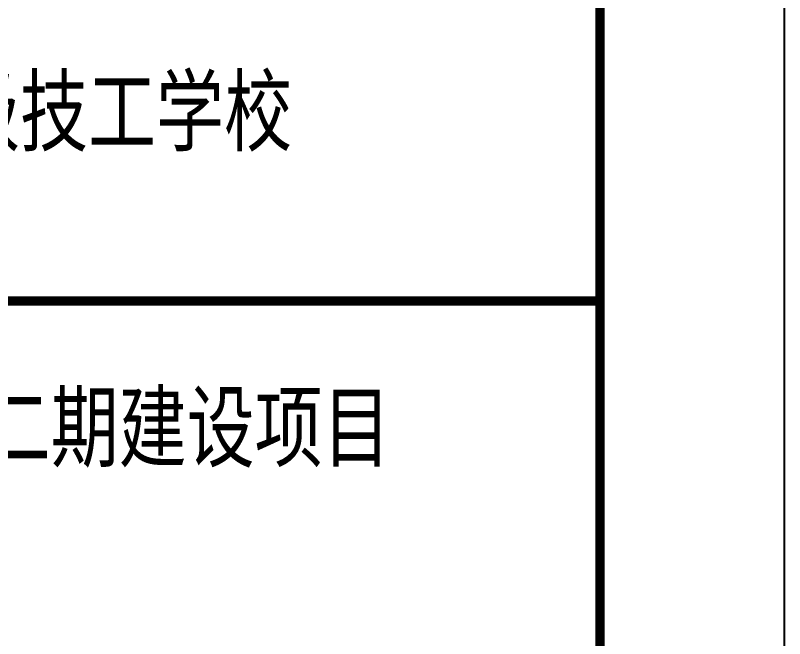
# Model space of a CAD drawing. Extents: x -534 to 560, y 572 to 1344.
# Drawn here: x 505.5 to 559.6, y 678.2 to 722.1 of the extents above; entities that cross this region are included whole.
import ezdxf

# ---------------------------------------------------------------- set-up
doc = ezdxf.new("R2010")
doc.units = 0
doc.header["$LTSCALE"] = 1000
doc.layers.get('0').update_dxf_attribs({"linetype": 'CONTINUOUS'})
doc.layers.add('TK', color=7, linetype='CONTINUOUS')
doc.layers.add('外轮廓线', color=2, linetype='CONTINUOUS')
doc.styles.add('-宋体', font='', dxfattribs={"width": 0.75})
doc.styles.get('-宋体').set_extended_font_data('SimSun')

# ---------------------------------------------------------------- blocks, each defined once
blk = doc.blocks.new('BFGGFHBDRSGS')
at = {"layer": 'TK'}
blk.add_line((385484, -215637.5), (385484, -156237.5), dxfattribs=at)
at = {"layer": 'TK', "const_width": 50}
for points in [[(303884, -214637.5), (384484, -214637.5), (384484, -157237.5), (303884, -157237.5)], [(376484, -157237.5), (384484, -157237.5), (384484, -214637.1), (376484, -214637.1)]]:
    blk.add_lwpolyline(points, close=True, dxfattribs=at)
blk.add_lwpolyline([(376484, -205637.1), (384484, -205637.1)], dxfattribs=at)
blk = doc.blocks.new('A$C37B82D5D')
at = {"xscale": 1.25, "yscale": 1.25, "zscale": 1.25}
blk.add_blockref('BFGGFHBDRSGS', (-376730, 269546.9), dxfattribs=at)
at = {"layer": 'TK', "color": 3, "style": '-宋体', "width": 0.75}
for s, p in [('喀什地区高级技工学校', (97187.2, 13562.1)), ('喀什技师学院二期建设项目', (96934.2, 11424.6))]:
    blk.add_text(s, height=450, dxfattribs=at).set_placement(p)

msp = doc.modelspace()

# ---------------------------------------------------------------- block references
at = {"layer": '外轮廓线', "ltscale": 0.03, "xscale": 0.01040000000011787, "yscale": 0.01040000000011787, "zscale": 0.01040000000024591}
msp.add_blockref('A$C37B82D5D', (-533.694, 571.998), dxfattribs=at)

doc.saveas('drawing.dxf')
